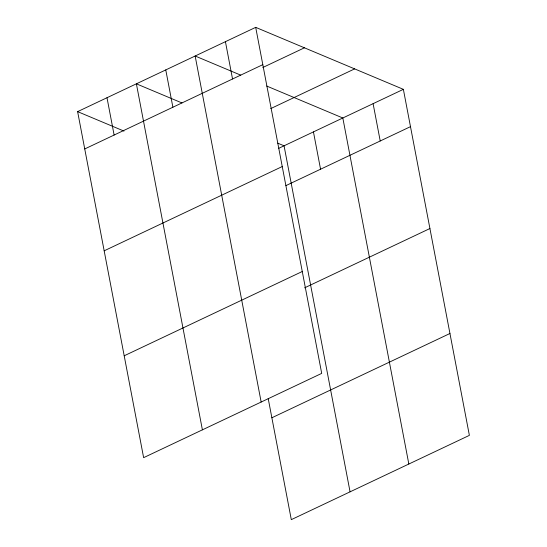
<?xml version="1.0" encoding="UTF-8"?>
<svg xmlns="http://www.w3.org/2000/svg" width="547" height="547" viewBox="0 0 547 547"><rect width="100%" height="100%" fill="white"/><g stroke="black" fill="none" stroke-linecap="round" stroke-linejoin="round"><path stroke-width="0.82" d="M255.695 27.35L321.704 373.382L143.629 457.661L77.619 111.629L255.695 27.35L403.371 89.339L469.381 435.371L291.305 519.65L268.215 398.613M84.737 148.948L262.813 64.662M262.806 67.507L304.433 47.808M270.738 108.593L354.641 68.881M278.785 148.299L403.371 89.339M104.169 250.82L282.252 166.541M285.903 185.618L410.489 126.651M124.196 355.789L302.272 271.503M304.583 287.852L429.921 228.53M271.866 417.771L449.949 333.492M240.742 75.144L195.149 56.006L261.158 402.038M266.704 86.043L342.825 117.995L408.835 464.027M181.973 102.952L136.388 83.821L202.397 429.853M277.773 143.164L284.057 145.803L350.066 491.835M77.619 111.629L123.991 131.095M373.102 103.663L380.22 140.976M313.445 131.895L320.563 169.214M225.426 41.675L232.543 78.994M165.768 69.913L172.886 107.226M107 97.728L114.118 135.041"/></g></svg>
